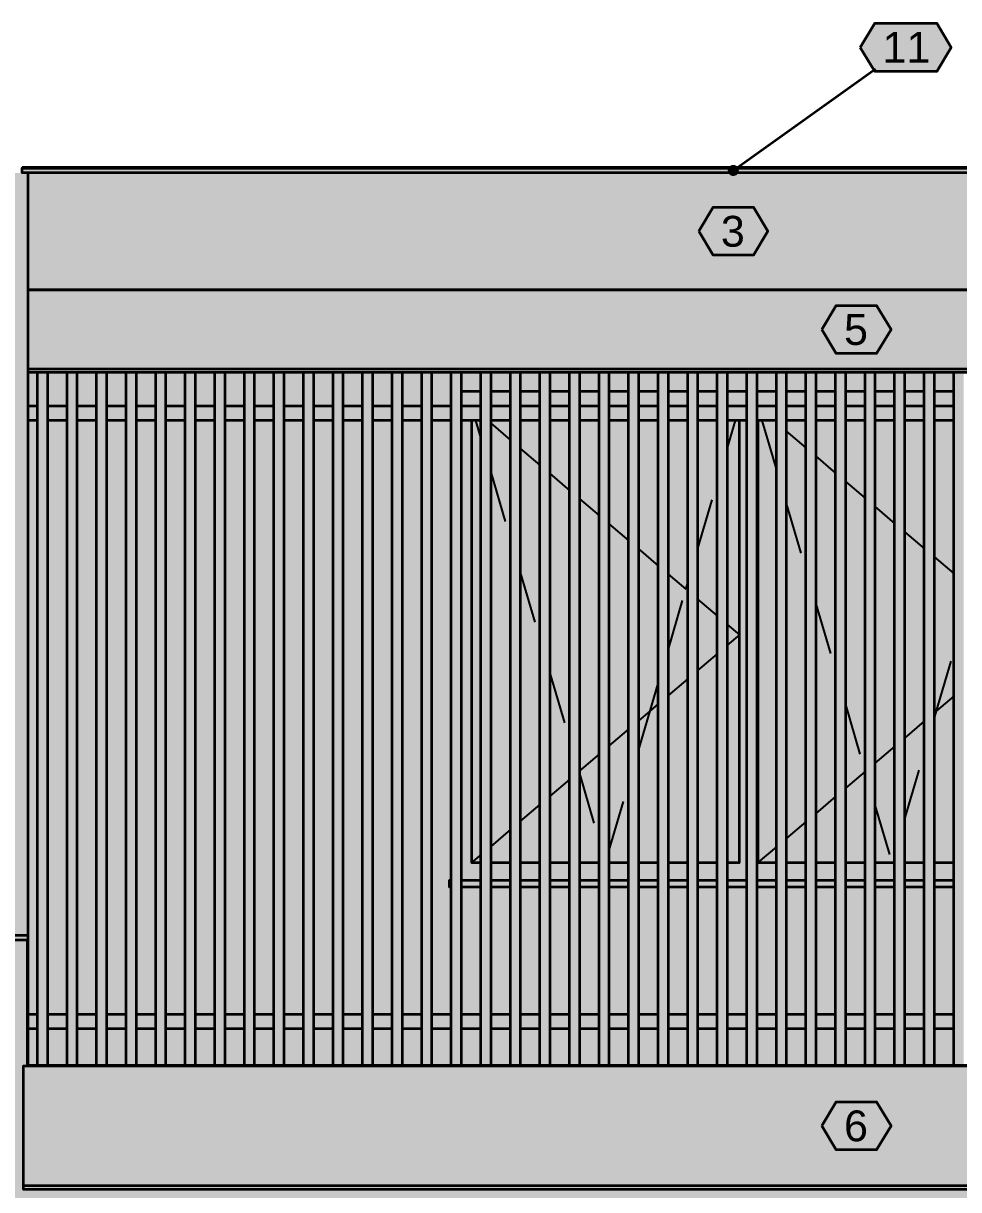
# Model space of a CAD drawing. Header units: metres. Extents: x -7.4 to 10.4, y -1.5 to 10.4.
# Drawn here: x -0.93 to 2.868, y 5.647 to 10.384 of the extents above; entities that cross this region are included whole.
import ezdxf

# ---------------------------------------------------------------- set-up
doc = ezdxf.new("R2010")
doc.units = ezdxf.units.M
doc.linetypes.add('KRESKOWA', pattern=[5.25, 4.2, -1.05])
doc.layers.add('A-ELEWACJE', color=7, linetype='Continuous', lineweight=35)
doc.layers.add('A-OPISY', color=2, linetype='Continuous', lineweight=25)
doc.styles.add('PL_ARIAL', font='arial.ttf')

msp = doc.modelspace()

# ---------------------------------------------------------------- hatches: boundary and pattern name
at = {"layer": 'A-ELEWACJE', "true_color": 0xf5f4f1}
for points in [[(-4.535, 9.776), (-0.935, 9.776), (-0.91, 9.776), (-0.91, 9.302), (-0.91, 9.3), (-0.91, 8.98), (-0.91, 8.965), (-0.91, 8.83), (-0.91, 8.77), (-0.91, 6.68), (-3.88, 6.68), (-4.005, 6.68), (-4.015, 6.68), (-4.535, 6.68)], [(5.815, 8.98), (5.815, 8.965), (-0.91, 8.965), (-0.91, 8.98)], [(-0.93, 5.647), (-0.93, 5.662), (5.835, 5.662), (5.835, 5.647)]]:
    msp.add_hatch(color=7, dxfattribs=at).paths.add_polyline_path(points)
at = {"layer": 'A-ELEWACJE', "true_color": 0x75787b}
for points in [[(4.84, 9.776), (-0.935, 9.776), (-0.935, 9.796), (4.84, 9.796)], [(0.8, 6.875), (0.8, 6.904), (0.8075, 6.904), (0.8075, 6.875)], [(0.8475, 6.875), (0.8475, 6.904), (0.9275, 6.904), (0.9275, 6.875)], [(0.9675, 6.875), (0.9675, 6.904), (1.0475, 6.904), (1.0475, 6.875)], [(1.0875, 6.875), (1.0875, 6.904), (1.1675, 6.904), (1.1675, 6.875)], [(1.2075, 6.875), (1.2075, 6.904), (1.2875, 6.904), (1.2875, 6.875)], [(1.3275, 6.875), (1.3275, 6.904), (1.4075, 6.904), (1.4075, 6.875)], [(1.4475, 6.875), (1.4475, 6.904), (1.5275, 6.904), (1.5275, 6.875)], [(1.5675, 6.875), (1.5675, 6.904), (1.6475, 6.904), (1.6475, 6.875)], [(1.6875, 6.875), (1.6875, 6.904), (1.7675, 6.904), (1.7675, 6.875)], [(1.8075, 6.875), (1.8075, 6.904), (1.8875, 6.904), (1.8875, 6.875)], [(1.9275, 6.875), (1.9275, 6.904), (2.0075, 6.904), (2.0075, 6.875)], [(2.0475, 6.875), (2.0475, 6.904), (2.1275, 6.904), (2.1275, 6.875)], [(2.1675, 6.875), (2.1675, 6.904), (2.2475, 6.904), (2.2475, 6.875)], [(2.2875, 6.875), (2.2875, 6.904), (2.3675, 6.904), (2.3675, 6.875)], [(2.4075, 6.875), (2.4075, 6.904), (2.4875, 6.904), (2.4875, 6.875)], [(2.5275, 6.875), (2.5275, 6.904), (2.6075, 6.904), (2.6075, 6.875)], [(2.6475, 6.875), (2.6475, 6.904), (2.7275, 6.904), (2.7275, 6.875)], [(2.7675, 6.875), (2.7675, 6.904), (2.8475, 6.904), (2.8475, 6.875)], [(-4.56, 6.66), (-4.56, 6.68), (-0.91, 6.68), (-0.91, 6.66)]]:
    msp.add_hatch(color=7, dxfattribs=at).paths.add_polyline_path(points)
at = {"layer": 'A-ELEWACJE', "true_color": 0x606060}
for points in [[(-0.91, 9.776), (0.815, 9.776), (3.215, 9.776), (4.815, 9.776), (4.815, 9.302), (-0.91, 9.302)], [(-0.91, 8.965), (-0.8725, 8.965), (-0.8725, 8.83), (-0.91, 8.83)], [(-0.8325, 8.965), (-0.7525, 8.965), (-0.7525, 8.83), (-0.8325, 8.83)], [(-0.7125, 8.965), (-0.6325, 8.965), (-0.6325, 8.83), (-0.7125, 8.83)], [(-0.5925, 8.965), (-0.5125, 8.965), (-0.5125, 8.83), (-0.5925, 8.83)], [(-0.4725, 8.965), (-0.3925, 8.965), (-0.3925, 8.83), (-0.4725, 8.83)], [(-0.3525, 8.965), (-0.2725, 8.965), (-0.2725, 8.83), (-0.3525, 8.83)], [(-0.2325, 8.965), (-0.1525, 8.965), (-0.1525, 8.83), (-0.2325, 8.83)], [(-0.1125, 8.965), (-0.0325, 8.965), (-0.0325, 8.83), (-0.1125, 8.83)], [(0.0075, 8.965), (0.0875, 8.965), (0.0875, 8.83), (0.0075, 8.83)], [(0.1275, 8.965), (0.2075, 8.965), (0.2075, 8.83), (0.1275, 8.83)], [(0.2475, 8.965), (0.3275, 8.965), (0.3275, 8.83), (0.2475, 8.83)], [(0.3675, 8.965), (0.4475, 8.965), (0.4475, 8.83), (0.3675, 8.83)], [(0.4875, 8.965), (0.5675, 8.965), (0.5675, 8.83), (0.4875, 8.83)], [(0.6075, 8.965), (0.6875, 8.965), (0.6875, 8.83), (0.6075, 8.83)], [(0.7275, 8.965), (0.8075, 8.965), (0.8075, 8.83), (0.7275, 8.83)], [(0.8475, 8.888), (0.8475, 8.965), (0.9275, 8.965), (0.9275, 8.888)], [(0.9675, 8.888), (0.9675, 8.965), (1.0475, 8.965), (1.0475, 8.888)], [(1.0875, 8.888), (1.0875, 8.965), (1.1675, 8.965), (1.1675, 8.888)], [(1.2075, 8.888), (1.2075, 8.965), (1.2875, 8.965), (1.2875, 8.888)], [(1.3275, 8.888), (1.3275, 8.965), (1.4075, 8.965), (1.4075, 8.888)], [(1.4475, 8.888), (1.4475, 8.965), (1.5275, 8.965), (1.5275, 8.888)], [(1.5675, 8.888), (1.5675, 8.965), (1.6475, 8.965), (1.6475, 8.888)], [(1.6875, 8.888), (1.6875, 8.965), (1.7675, 8.965), (1.7675, 8.888)], [(1.8075, 8.888), (1.8075, 8.965), (1.8875, 8.965), (1.8875, 8.888)], [(1.9275, 8.888), (1.9275, 8.965), (2.0075, 8.965), (2.0075, 8.888)], [(2.0475, 8.888), (2.0475, 8.965), (2.1275, 8.965), (2.1275, 8.888)], [(2.1675, 8.888), (2.1675, 8.965), (2.2475, 8.965), (2.2475, 8.888)], [(2.2875, 8.888), (2.2875, 8.965), (2.3675, 8.965), (2.3675, 8.888)], [(2.4075, 8.888), (2.4075, 8.965), (2.4875, 8.965), (2.4875, 8.888)], [(2.5275, 8.888), (2.5275, 8.965), (2.6075, 8.965), (2.6075, 8.888)], [(2.6475, 8.888), (2.6475, 8.965), (2.7275, 8.965), (2.7275, 8.888)], [(2.7675, 8.888), (2.7675, 8.965), (2.8475, 8.965), (2.8475, 8.888)], [(-0.91, 8.77), (-0.8725, 8.77), (-0.8725, 6.36), (-0.91, 6.36)], [(-0.8325, 8.77), (-0.7525, 8.77), (-0.7525, 6.36), (-0.8325, 6.36)], [(-0.7125, 8.77), (-0.6325, 8.77), (-0.6325, 6.36), (-0.7125, 6.36)], [(-0.5925, 8.77), (-0.5125, 8.77), (-0.5125, 6.36), (-0.5925, 6.36)], [(-0.4725, 8.77), (-0.3925, 8.77), (-0.3925, 6.36), (-0.4725, 6.36)], [(-0.3525, 8.77), (-0.2725, 8.77), (-0.2725, 6.36), (-0.3525, 6.36)], [(-0.2325, 8.77), (-0.1525, 8.77), (-0.1525, 6.36), (-0.2325, 6.36)], [(-0.1125, 8.77), (-0.0325, 8.77), (-0.0325, 6.36), (-0.1125, 6.36)], [(0.0075, 8.77), (0.0875, 8.77), (0.0875, 6.36), (0.0075, 6.36)], [(0.1275, 8.77), (0.2075, 8.77), (0.2075, 6.36), (0.1275, 6.36)], [(0.2475, 8.77), (0.3275, 8.77), (0.3275, 6.36), (0.2475, 6.36)], [(0.3675, 8.77), (0.4475, 8.77), (0.4475, 6.36), (0.3675, 6.36)], [(0.4875, 8.77), (0.5675, 8.77), (0.5675, 6.36), (0.4875, 6.36)], [(0.6075, 8.77), (0.6875, 8.77), (0.6875, 6.36), (0.6075, 6.36)], [(0.7275, 8.77), (0.8075, 8.77), (0.8075, 6.904), (0.8, 6.904), (0.8, 6.875), (0.8075, 6.875), (0.8075, 6.36), (0.7275, 6.36)], [(0.9275, 6.875), (0.9275, 6.36), (0.8475, 6.36), (0.8475, 6.875)], [(1.0475, 6.875), (1.0475, 6.36), (0.9675, 6.36), (0.9675, 6.875)], [(1.1675, 6.875), (1.1675, 6.36), (1.0875, 6.36), (1.0875, 6.875)], [(1.2875, 6.875), (1.2875, 6.36), (1.2075, 6.36), (1.2075, 6.875)], [(1.4075, 6.875), (1.4075, 6.36), (1.3275, 6.36), (1.3275, 6.875)], [(1.4475, 6.36), (1.4475, 6.875), (1.5275, 6.875), (1.5275, 6.36)], [(1.5675, 6.36), (1.5675, 6.875), (1.6475, 6.875), (1.6475, 6.36)], [(1.6875, 6.36), (1.6875, 6.875), (1.7675, 6.875), (1.7675, 6.36)], [(1.8075, 6.36), (1.8075, 6.875), (1.8875, 6.875), (1.8875, 6.36)], [(1.9275, 6.36), (1.9275, 6.875), (2.0075, 6.875), (2.0075, 6.36)], [(2.0475, 6.36), (2.0475, 6.875), (2.1275, 6.875), (2.1275, 6.36)], [(2.1675, 6.36), (2.1675, 6.875), (2.2475, 6.875), (2.2475, 6.36)], [(2.2875, 6.875), (2.3675, 6.875), (2.3675, 6.36), (2.2875, 6.36)], [(2.4075, 6.875), (2.4875, 6.875), (2.4875, 6.36), (2.4075, 6.36)], [(2.5275, 6.875), (2.6075, 6.875), (2.6075, 6.36), (2.5275, 6.36)], [(2.7275, 6.875), (2.7275, 6.36), (2.6475, 6.36), (2.6475, 6.875)], [(2.8475, 6.875), (2.8475, 6.36), (2.7675, 6.36), (2.7675, 6.875)], [(-0.91, 6.3), (-0.8725, 6.3), (-0.8725, 6.152), (-0.91, 6.152)], [(-0.8325, 6.152), (-0.8325, 6.3), (-0.7525, 6.3), (-0.7525, 6.152)], [(-0.6325, 6.152), (-0.7125, 6.152), (-0.7125, 6.3), (-0.6325, 6.3)], [(-0.5125, 6.152), (-0.5925, 6.152), (-0.5925, 6.3), (-0.5125, 6.3)], [(-0.3925, 6.152), (-0.4725, 6.152), (-0.4725, 6.3), (-0.3925, 6.3)], [(-0.2725, 6.152), (-0.3525, 6.152), (-0.3525, 6.3), (-0.2725, 6.3)], [(-0.1525, 6.152), (-0.2325, 6.152), (-0.2325, 6.3), (-0.1525, 6.3)], [(-0.0325, 6.3), (-0.0325, 6.152), (-0.1125, 6.152), (-0.1125, 6.3)], [(0.0875, 6.3), (0.0875, 6.152), (0.0075, 6.152), (0.0075, 6.3)], [(0.2075, 6.3), (0.2075, 6.152), (0.1275, 6.152), (0.1275, 6.3)], [(0.3275, 6.3), (0.3275, 6.152), (0.2475, 6.152), (0.2475, 6.3)], [(0.3675, 6.152), (0.3675, 6.3), (0.4475, 6.3), (0.4475, 6.152)], [(0.5675, 6.3), (0.5675, 6.152), (0.4875, 6.152), (0.4875, 6.3)], [(0.6875, 6.3), (0.6875, 6.152), (0.6075, 6.152), (0.6075, 6.3)], [(0.8075, 6.3), (0.8075, 6.152), (0.7275, 6.152), (0.7275, 6.3)], [(0.9275, 6.3), (0.9275, 6.152), (0.8475, 6.152), (0.8475, 6.3)], [(1.0475, 6.3), (1.0475, 6.152), (0.9675, 6.152), (0.9675, 6.3)], [(1.1675, 6.3), (1.1675, 6.152), (1.0875, 6.152), (1.0875, 6.3)], [(1.2875, 6.3), (1.2875, 6.152), (1.2075, 6.152), (1.2075, 6.3)], [(1.4075, 6.3), (1.4075, 6.152), (1.3275, 6.152), (1.3275, 6.3)], [(1.4475, 6.152), (1.4475, 6.3), (1.5275, 6.3), (1.5275, 6.152)], [(1.5675, 6.152), (1.5675, 6.3), (1.6475, 6.3), (1.6475, 6.152)], [(1.6875, 6.152), (1.6875, 6.3), (1.7675, 6.3), (1.7675, 6.152)], [(1.8075, 6.152), (1.8075, 6.3), (1.8875, 6.3), (1.8875, 6.152)], [(1.9275, 6.152), (1.9275, 6.3), (2.0075, 6.3), (2.0075, 6.152)], [(2.0475, 6.152), (2.0475, 6.3), (2.1275, 6.3), (2.1275, 6.152)], [(2.1675, 6.152), (2.1675, 6.3), (2.2475, 6.3), (2.2475, 6.152)], [(2.2875, 6.3), (2.3675, 6.3), (2.3675, 6.152), (2.2875, 6.152)], [(2.4075, 6.3), (2.4875, 6.3), (2.4875, 6.152), (2.4075, 6.152)], [(2.5275, 6.3), (2.6075, 6.3), (2.6075, 6.152), (2.5275, 6.152)], [(2.7275, 6.3), (2.7275, 6.152), (2.6475, 6.152), (2.6475, 6.3)], [(2.8475, 6.3), (2.8475, 6.152), (2.7675, 6.152), (2.7675, 6.3)]]:
    msp.add_hatch(color=7, dxfattribs=at).paths.add_polyline_path(points)
at = {"layer": 'A-ELEWACJE', "true_color": 0x797d80}
for points in [[(-0.91, 9.302), (5.815, 9.302), (5.815, 9.3), (-0.91, 9.3)], [(-0.91, 6.152), (5.815, 6.152), (5.815, 6.15), (-0.91, 6.15)]]:
    msp.add_hatch(color=7, dxfattribs=at).paths.add_polyline_path(points)
at = {"layer": 'A-ELEWACJE', "true_color": 0xbab7af}
msp.add_hatch(color=7, dxfattribs=at).paths.add_polyline_path([(-0.91, 9.3), (5.815, 9.3), (5.815, 8.98), (-0.91, 8.98)])
at = {"layer": 'A-ELEWACJE', "true_color": 0xa37650}
for points in [[(-0.8725, 8.965), (-0.8325, 8.965), (-0.8325, 6.152), (-0.8725, 6.152)], [(-0.7125, 6.152), (-0.7525, 6.152), (-0.7525, 8.965), (-0.7125, 8.965)], [(-0.6325, 8.965), (-0.5925, 8.965), (-0.5925, 6.152), (-0.6325, 6.152)], [(-0.4725, 6.152), (-0.5125, 6.152), (-0.5125, 8.965), (-0.4725, 8.965)], [(-0.3525, 6.152), (-0.3925, 6.152), (-0.3925, 8.965), (-0.3525, 8.965)], [(-0.2725, 8.965), (-0.2325, 8.965), (-0.2325, 6.152), (-0.2725, 6.152)], [(-0.1125, 6.152), (-0.1525, 6.152), (-0.1525, 8.965), (-0.1125, 8.965)], [(0.0075, 6.152), (-0.0325, 6.152), (-0.0325, 8.965), (0.0075, 8.965)], [(0.0875, 8.965), (0.1275, 8.965), (0.1275, 6.152), (0.0875, 6.152)], [(0.2475, 6.152), (0.2075, 6.152), (0.2075, 8.965), (0.2475, 8.965)], [(0.3675, 6.152), (0.3275, 6.152), (0.3275, 8.965), (0.3675, 8.965)], [(0.4475, 8.965), (0.4875, 8.965), (0.4875, 6.152), (0.4475, 6.152)], [(0.6075, 6.152), (0.5675, 6.152), (0.5675, 8.965), (0.6075, 8.965)], [(0.7275, 6.152), (0.6875, 6.152), (0.6875, 8.965), (0.7275, 8.965)], [(0.8075, 8.965), (0.8475, 8.965), (0.8475, 6.152), (0.8075, 6.152)], [(0.9675, 6.152), (0.9275, 6.152), (0.9275, 8.965), (0.9675, 8.965)], [(1.0875, 6.152), (1.0475, 6.152), (1.0475, 8.965), (1.0875, 8.965)], [(1.2075, 6.152), (1.1675, 6.152), (1.1675, 8.965), (1.2075, 8.965)], [(1.2875, 8.965), (1.3275, 8.965), (1.3275, 6.152), (1.2875, 6.152)], [(1.4475, 6.152), (1.4075, 6.152), (1.4075, 8.965), (1.4475, 8.965)], [(1.5675, 6.152), (1.5275, 6.152), (1.5275, 8.965), (1.5675, 8.965)], [(1.6475, 8.965), (1.6875, 8.965), (1.6875, 6.152), (1.6475, 6.152)], [(1.8075, 6.152), (1.7675, 6.152), (1.7675, 8.965), (1.8075, 8.965)], [(1.9275, 6.152), (1.8875, 6.152), (1.8875, 8.965), (1.9275, 8.965)], [(2.0075, 8.965), (2.0475, 8.965), (2.0475, 6.152), (2.0075, 6.152)], [(2.1675, 6.152), (2.1275, 6.152), (2.1275, 8.965), (2.1675, 8.965)], [(2.2875, 6.152), (2.2475, 6.152), (2.2475, 8.965), (2.2875, 8.965)], [(2.3675, 8.965), (2.4075, 8.965), (2.4075, 6.152), (2.3675, 6.152)], [(2.5275, 6.152), (2.4875, 6.152), (2.4875, 8.965), (2.5275, 8.965)], [(2.6475, 6.152), (2.6075, 6.152), (2.6075, 8.965), (2.6475, 8.965)], [(2.7275, 8.965), (2.7675, 8.965), (2.7675, 6.152), (2.7275, 6.152)], [(2.8875, 6.152), (2.8475, 6.152), (2.8475, 8.965), (2.8875, 8.965)]]:
    msp.add_hatch(color=7, dxfattribs=at).paths.add_polyline_path(points)
at = {"layer": 'A-ELEWACJE', "true_color": 0x6a6d70}
for points in [[(0.9275, 8.83), (0.8475, 8.83), (0.8475, 8.888), (0.9275, 8.888)], [(1.0475, 8.83), (0.9675, 8.83), (0.9675, 8.888), (1.0475, 8.888)], [(1.1675, 8.83), (1.0875, 8.83), (1.0875, 8.888), (1.1675, 8.888)], [(1.2875, 8.83), (1.2075, 8.83), (1.2075, 8.888), (1.2875, 8.888)], [(1.4075, 8.83), (1.3275, 8.83), (1.3275, 8.888), (1.4075, 8.888)], [(1.5275, 8.83), (1.4475, 8.83), (1.4475, 8.888), (1.5275, 8.888)], [(1.6475, 8.83), (1.5675, 8.83), (1.5675, 8.888), (1.6475, 8.888)], [(1.7675, 8.83), (1.6875, 8.83), (1.6875, 8.888), (1.7675, 8.888)], [(1.8875, 8.83), (1.8075, 8.83), (1.8075, 8.888), (1.8875, 8.888)], [(2.0075, 8.888), (2.0075, 8.83), (1.9275, 8.83), (1.9275, 8.888)], [(2.1275, 8.888), (2.1275, 8.83), (2.0475, 8.83), (2.0475, 8.888)], [(2.2475, 8.888), (2.2475, 8.83), (2.1675, 8.83), (2.1675, 8.888)], [(2.3675, 8.888), (2.3675, 8.83), (2.2875, 8.83), (2.2875, 8.888)], [(2.4875, 8.888), (2.4875, 8.83), (2.4075, 8.83), (2.4075, 8.888)], [(2.6075, 8.888), (2.6075, 8.83), (2.5275, 8.83), (2.5275, 8.888)], [(2.7275, 8.888), (2.7275, 8.83), (2.6475, 8.83), (2.6475, 8.888)], [(2.8475, 8.888), (2.8475, 8.83), (2.7675, 8.83), (2.7675, 8.888)], [(0.9275, 6.975), (0.9275, 6.904), (0.8475, 6.904), (0.8475, 8.77), (0.89, 8.77), (0.89, 6.975)], [(1.9775, 6.975), (1.9775, 8.77), (2.0075, 8.77), (2.0075, 6.904), (1.9275, 6.904), (1.9275, 6.975)], [(2.0525, 6.975), (2.1275, 6.975), (2.1275, 6.904), (2.0475, 6.904), (2.0475, 8.77), (2.0525, 8.77)], [(1.0475, 6.975), (1.0475, 6.904), (0.9675, 6.904), (0.9675, 6.975)], [(1.1675, 6.975), (1.1675, 6.904), (1.0875, 6.904), (1.0875, 6.975)], [(1.2875, 6.975), (1.2875, 6.904), (1.2075, 6.904), (1.2075, 6.975)], [(1.4075, 6.975), (1.4075, 6.904), (1.3275, 6.904), (1.3275, 6.975)], [(1.5275, 6.975), (1.5275, 6.904), (1.4475, 6.904), (1.4475, 6.975)], [(1.6475, 6.975), (1.6475, 6.904), (1.5675, 6.904), (1.5675, 6.975)], [(1.7675, 6.975), (1.7675, 6.904), (1.6875, 6.904), (1.6875, 6.975)], [(1.8875, 6.975), (1.8875, 6.904), (1.8075, 6.904), (1.8075, 6.975)], [(2.2475, 6.975), (2.2475, 6.904), (2.1675, 6.904), (2.1675, 6.975)], [(2.3675, 6.975), (2.3675, 6.904), (2.2875, 6.904), (2.2875, 6.975)], [(2.4875, 6.975), (2.4875, 6.904), (2.4075, 6.904), (2.4075, 6.975)], [(2.6075, 6.975), (2.6075, 6.904), (2.5275, 6.904), (2.5275, 6.975)], [(2.7275, 6.975), (2.7275, 6.904), (2.6475, 6.904), (2.6475, 6.975)], [(2.8475, 6.975), (2.8475, 6.904), (2.7675, 6.904), (2.7675, 6.975)]]:
    msp.add_hatch(color=7, dxfattribs=at).paths.add_polyline_path(points)
at = {"layer": 'A-ELEWACJE', "true_color": 0x6b6e70}
for points in [[(-0.91, 8.83), (-0.8725, 8.83), (-0.8725, 8.77), (-0.91, 8.77)], [(-0.7525, 8.83), (-0.7525, 8.77), (-0.8325, 8.77), (-0.8325, 8.83)], [(-0.6325, 8.83), (-0.6325, 8.77), (-0.7125, 8.77), (-0.7125, 8.83)], [(-0.5125, 8.83), (-0.5125, 8.77), (-0.5925, 8.77), (-0.5925, 8.83)], [(-0.3925, 8.83), (-0.3925, 8.77), (-0.4725, 8.77), (-0.4725, 8.83)], [(-0.2725, 8.83), (-0.2725, 8.77), (-0.3525, 8.77), (-0.3525, 8.83)], [(-0.1525, 8.83), (-0.1525, 8.77), (-0.2325, 8.77), (-0.2325, 8.83)], [(-0.0325, 8.83), (-0.0325, 8.77), (-0.1125, 8.77), (-0.1125, 8.83)], [(0.0875, 8.83), (0.0875, 8.77), (0.0075, 8.77), (0.0075, 8.83)], [(0.2075, 8.83), (0.2075, 8.77), (0.1275, 8.77), (0.1275, 8.83)], [(0.3275, 8.83), (0.3275, 8.77), (0.2475, 8.77), (0.2475, 8.83)], [(0.4475, 8.83), (0.4475, 8.77), (0.3675, 8.77), (0.3675, 8.83)], [(0.5675, 8.83), (0.5675, 8.77), (0.4875, 8.77), (0.4875, 8.83)], [(0.6875, 8.83), (0.6875, 8.77), (0.6075, 8.77), (0.6075, 8.83)], [(0.8075, 8.83), (0.8075, 8.77), (0.7275, 8.77), (0.7275, 8.83)], [(0.9275, 8.83), (0.9275, 8.77), (0.8475, 8.77), (0.8475, 8.83)], [(1.0475, 8.83), (1.0475, 8.77), (0.9675, 8.77), (0.9675, 8.83)], [(1.1675, 8.83), (1.1675, 8.77), (1.0875, 8.77), (1.0875, 8.83)], [(1.2875, 8.83), (1.2875, 8.77), (1.2075, 8.77), (1.2075, 8.83)], [(1.4075, 8.83), (1.4075, 8.77), (1.3275, 8.77), (1.3275, 8.83)], [(1.5275, 8.83), (1.5275, 8.77), (1.4475, 8.77), (1.4475, 8.83)], [(1.6475, 8.83), (1.6475, 8.77), (1.5675, 8.77), (1.5675, 8.83)], [(1.7675, 8.83), (1.7675, 8.77), (1.6875, 8.77), (1.6875, 8.83)], [(1.8875, 8.83), (1.8875, 8.77), (1.8075, 8.77), (1.8075, 8.83)], [(2.0075, 8.83), (2.0075, 8.77), (1.9275, 8.77), (1.9275, 8.83)], [(2.1275, 8.83), (2.1275, 8.77), (2.0475, 8.77), (2.0475, 8.83)], [(2.2475, 8.83), (2.2475, 8.77), (2.1675, 8.77), (2.1675, 8.83)], [(2.3675, 8.83), (2.3675, 8.77), (2.2875, 8.77), (2.2875, 8.83)], [(2.4875, 8.83), (2.4875, 8.77), (2.4075, 8.77), (2.4075, 8.83)], [(2.6075, 8.83), (2.6075, 8.77), (2.5275, 8.77), (2.5275, 8.83)], [(2.7275, 8.83), (2.7275, 8.77), (2.6475, 8.77), (2.6475, 8.83)], [(2.8475, 8.83), (2.8475, 8.77), (2.7675, 8.77), (2.7675, 8.83)], [(-0.91, 6.36), (-0.8725, 6.36), (-0.8725, 6.3), (-0.91, 6.3)], [(-0.7525, 6.36), (-0.7525, 6.3), (-0.8325, 6.3), (-0.8325, 6.36)], [(-0.6325, 6.36), (-0.6325, 6.3), (-0.7125, 6.3), (-0.7125, 6.36)], [(-0.5125, 6.36), (-0.5125, 6.3), (-0.5925, 6.3), (-0.5925, 6.36)], [(-0.3925, 6.36), (-0.3925, 6.3), (-0.4725, 6.3), (-0.4725, 6.36)], [(-0.2725, 6.36), (-0.2725, 6.3), (-0.3525, 6.3), (-0.3525, 6.36)], [(-0.1525, 6.36), (-0.1525, 6.3), (-0.2325, 6.3), (-0.2325, 6.36)], [(-0.0325, 6.36), (-0.0325, 6.3), (-0.1125, 6.3), (-0.1125, 6.36)], [(0.0875, 6.36), (0.0875, 6.3), (0.0075, 6.3), (0.0075, 6.36)], [(0.2075, 6.36), (0.2075, 6.3), (0.1275, 6.3), (0.1275, 6.36)], [(0.3275, 6.36), (0.3275, 6.3), (0.2475, 6.3), (0.2475, 6.36)], [(0.4475, 6.36), (0.4475, 6.3), (0.3675, 6.3), (0.3675, 6.36)], [(0.5675, 6.36), (0.5675, 6.3), (0.4875, 6.3), (0.4875, 6.36)], [(0.6875, 6.36), (0.6875, 6.3), (0.6075, 6.3), (0.6075, 6.36)], [(0.8075, 6.36), (0.8075, 6.3), (0.7275, 6.3), (0.7275, 6.36)], [(0.9275, 6.36), (0.9275, 6.3), (0.8475, 6.3), (0.8475, 6.36)], [(1.0475, 6.36), (1.0475, 6.3), (0.9675, 6.3), (0.9675, 6.36)], [(1.1675, 6.36), (1.1675, 6.3), (1.0875, 6.3), (1.0875, 6.36)], [(1.2875, 6.36), (1.2875, 6.3), (1.2075, 6.3), (1.2075, 6.36)], [(1.4075, 6.36), (1.4075, 6.3), (1.3275, 6.3), (1.3275, 6.36)], [(1.5275, 6.36), (1.5275, 6.3), (1.4475, 6.3), (1.4475, 6.36)], [(1.6475, 6.36), (1.6475, 6.3), (1.5675, 6.3), (1.5675, 6.36)], [(1.7675, 6.36), (1.7675, 6.3), (1.6875, 6.3), (1.6875, 6.36)], [(1.8875, 6.36), (1.8875, 6.3), (1.8075, 6.3), (1.8075, 6.36)], [(2.0075, 6.36), (2.0075, 6.3), (1.9275, 6.3), (1.9275, 6.36)], [(2.1275, 6.36), (2.1275, 6.3), (2.0475, 6.3), (2.0475, 6.36)], [(2.2475, 6.36), (2.2475, 6.3), (2.1675, 6.3), (2.1675, 6.36)], [(2.3675, 6.36), (2.3675, 6.3), (2.2875, 6.3), (2.2875, 6.36)], [(2.4875, 6.36), (2.4875, 6.3), (2.4075, 6.3), (2.4075, 6.36)], [(2.6075, 6.36), (2.6075, 6.3), (2.5275, 6.3), (2.5275, 6.36)], [(2.7275, 6.36), (2.7275, 6.3), (2.6475, 6.3), (2.6475, 6.36)], [(2.8475, 6.36), (2.8475, 6.3), (2.7675, 6.3), (2.7675, 6.36)]]:
    msp.add_hatch(color=7, dxfattribs=at).paths.add_polyline_path(points)
at = {"layer": 'A-ELEWACJE', "true_color": 0xa9c3cd}
for points in [[(0.89, 8.77), (0.9275, 8.77), (0.9275, 6.975), (0.89, 6.975)], [(0.9675, 6.975), (0.9675, 8.77), (1.0475, 8.77), (1.0475, 6.975)], [(1.0875, 6.975), (1.0875, 8.77), (1.1675, 8.77), (1.1675, 6.975)], [(1.2075, 6.975), (1.2075, 8.77), (1.2875, 8.77), (1.2875, 6.975)], [(1.3275, 6.975), (1.3275, 8.77), (1.4075, 8.77), (1.4075, 6.975)], [(1.4475, 6.975), (1.4475, 8.77), (1.5275, 8.77), (1.5275, 6.975)], [(1.5675, 6.975), (1.5675, 8.77), (1.6475, 8.77), (1.6475, 6.975)], [(1.6875, 6.975), (1.6875, 8.77), (1.7675, 8.77), (1.7675, 6.975)], [(1.8075, 6.975), (1.8075, 8.77), (1.8875, 8.77), (1.8875, 6.975)], [(1.9775, 6.975), (1.9275, 6.975), (1.9275, 8.77), (1.9775, 8.77)], [(2.0525, 8.77), (2.1275, 8.77), (2.1275, 6.975), (2.0525, 6.975)], [(2.1675, 6.975), (2.1675, 8.77), (2.2475, 8.77), (2.2475, 6.975)], [(2.2875, 6.975), (2.2875, 8.77), (2.3675, 8.77), (2.3675, 6.975)], [(2.4075, 6.975), (2.4075, 8.77), (2.4875, 8.77), (2.4875, 6.975)], [(2.5275, 6.975), (2.5275, 8.77), (2.6075, 8.77), (2.6075, 6.975)], [(2.6475, 6.975), (2.6475, 8.77), (2.7275, 8.77), (2.7275, 6.975)], [(2.7675, 6.975), (2.7675, 8.77), (2.8475, 8.77), (2.8475, 6.975)]]:
    msp.add_hatch(color=7, dxfattribs=at).paths.add_polyline_path(points)
at = {"layer": 'A-ELEWACJE', "true_color": 0x979a9e}
msp.add_hatch(color=7, dxfattribs=at).paths.add_polyline_path([(-4.53, 6.66), (-4.5229, 6.66), (-0.915, 6.66), (-0.915, 6.15), (-0.93, 6.15), (-0.93, 5.93), (-1.485, 5.93), (-3.285, 5.93), (-4.525, 5.93), (-4.525, 6.15), (-4.53, 6.15)])
at = {"layer": 'A-ELEWACJE', "true_color": 0xbebbb4}
msp.add_hatch(color=7, dxfattribs=at).paths.add_polyline_path([(-0.91, 6.66), (-0.91, 6.36), (-0.91, 6.3), (-0.91, 6.152), (-0.91, 6.15), (-0.915, 6.15), (-0.915, 6.66)])
at = {"layer": 'A-ELEWACJE', "true_color": 0x7e8183}
msp.add_hatch(color=7, dxfattribs=at).paths.add_polyline_path([(5.835, 5.662), (-0.93, 5.662), (-0.93, 6.15), (5.835, 6.15)])
at = {"layer": 'A-ELEWACJE', "true_color": 0xf5f4f1}
h = msp.add_hatch(color=7, dxfattribs=at)
h.paths.add_polyline_path([(-3.285, 5.93), (-1.485, 5.93), (-0.93, 5.93), (-0.93, 5.662), (-0.93, 5.647), (-0.91, 5.647), (4.815, 5.647), (4.815, 3.002), (-0.61, 3.002), (-0.61, 3), (-0.61, 2.7), (-0.61, 2.685), (0.927, 2.685), (0.927, 0), (3.303, 0), (3.303, 2.685), (4.815, 2.685), (4.815, -0.02), (-0.61, -0.02), (-0.61, -0.05), (-0.61, -0.291), (-0.835, -0.2897), (-1.085, -0.2882), (-1.335, -0.2867), (-1.585, -0.2852), (-1.835, -0.2837), (-2.085, -0.2822), (-2.335, -0.2807), (-2.585, -0.2792), (-2.835, -0.2777), (-3.085, -0.2762), (-3.335, -0.2747), (-3.585, -0.2732), (-3.835, -0.2717), (-4.085, -0.2702), (-4.335, -0.2687), (-4.535, -0.2675), (-4.535, 3), (-4.535, 5.93)])
h.paths.add_polyline_path([(-3.073, 0.904), (-3.1, 0.904), (-3.1, 0.875), (-1.27, 0.875), (-1.27, 0.904), (-1.297, 0.904), (-1.297, 2.388), (-3.073, 2.388)], flags=0)
h.paths.add_polyline_path([(-3.273, 4.054), (-3.3, 4.054), (-3.3, 4.025), (-1.47, 4.025), (-1.47, 4.054), (-1.497, 4.054), (-1.497, 5.538), (-3.273, 5.538)], flags=0)
h.paths.add_polyline_path([(1.727, 4.054), (1.7, 4.054), (1.7, 4.025), (3.53, 4.025), (3.53, 4.054), (3.503, 4.054), (3.503, 5.538), (1.727, 5.538)], flags=0)
at = {"layer": 'A-OPISY', "true_color": 0xffffff}
for points in [[(2.4682, 10.286), (2.5267, 10.3835), (2.7783, 10.3835), (2.8368, 10.286), (2.7783, 10.1885), (2.5267, 10.1885)], [(1.812, 9.539), (1.8705, 9.6365), (2.0345, 9.6365), (2.093, 9.539), (2.0345, 9.4415), (1.8705, 9.4415)], [(2.312, 9.14), (2.3705, 9.2375), (2.5345, 9.2375), (2.593, 9.14), (2.5345, 9.0425), (2.3705, 9.0425)], [(2.312, 5.906), (2.3705, 6.0035), (2.5345, 6.0035), (2.593, 5.906), (2.5345, 5.8085), (2.3705, 5.8085)]]:
    msp.add_hatch(color=7, dxfattribs=at).paths.add_polyline_path(points)
at = {"layer": 'A-OPISY', "true_color": 0x000000}
msp.add_hatch(color=7, dxfattribs=at).paths.add_polyline_path([(1.975, 9.786), (1.9742, 9.7918), (1.972, 9.7973), (1.9684, 9.8019), (1.9638, 9.8055), (1.9583, 9.8077), (1.9525, 9.8085), (1.9467, 9.8077), (1.9413, 9.8055), (1.9366, 9.8019), (1.933, 9.7973), (1.9308, 9.7918), (1.93, 9.786), (1.9308, 9.7802), (1.933, 9.7748), (1.9366, 9.7701), (1.9413, 9.7665), (1.9467, 9.7643), (1.9525, 9.7635), (1.9583, 9.7643), (1.9638, 9.7665), (1.9684, 9.7701), (1.972, 9.7748), (1.9742, 9.7802)])

# ---------------------------------------------------------------- linework, layer by layer
at = {"layer": 'A-ELEWACJE', "lineweight": 35, "ltscale": 0.05}
for points in [[(4.84, 9.776), (-0.935, 9.776), (-0.935, 9.796), (4.84, 9.796), (4.84, 9.776)], [(-0.91, 9.3024), (-0.91, 9.7756)], [(-0.91, 9.3), (-0.91, 9.302), (5.815, 9.302), (5.815, 9.3), (-0.91, 9.3)], [(-0.91, 8.9804), (-0.91, 9.2996)], [(-0.91, 8.98), (5.815, 8.98), (5.815, 8.965), (-0.91, 8.965), (-0.91, 8.98)], [(-0.91, 8.8304), (-0.91, 8.9646)], [(-0.8725, 6.1524), (-0.8725, 8.9646)], [(-0.8325, 8.9646), (-0.8325, 6.1524)], [(-0.7525, 6.1524), (-0.7525, 8.9646)], [(-0.7125, 8.9646), (-0.7125, 6.1524)], [(-0.6325, 6.1524), (-0.6325, 8.9646)], [(-0.5925, 8.9646), (-0.5925, 6.1524)], [(-0.5125, 6.1524), (-0.5125, 8.9646)], [(-0.4725, 8.9646), (-0.4725, 6.1524)], [(-0.3925, 6.1524), (-0.3925, 8.9646)], [(-0.3525, 8.9646), (-0.3525, 6.1524)], [(-0.2725, 6.1524), (-0.2725, 8.9646)], [(-0.2325, 8.9646), (-0.2325, 6.1524)], [(-0.1525, 6.1524), (-0.1525, 8.9646)], [(-0.1125, 8.9646), (-0.1125, 6.1524)], [(-0.0325, 6.1524), (-0.0325, 8.9646)], [(0.0075, 8.9646), (0.0075, 6.1524)], [(0.0875, 6.1524), (0.0875, 8.9646)], [(0.1275, 8.9646), (0.1275, 6.1524)], [(0.2075, 6.1524), (0.2075, 8.9646)], [(0.2475, 8.9646), (0.2475, 6.1524)], [(0.3275, 6.1524), (0.3275, 8.9646)], [(0.3675, 8.9646), (0.3675, 6.1524)], [(0.4475, 6.1524), (0.4475, 8.9646)], [(0.4875, 8.9646), (0.4875, 6.1524)], [(0.5675, 6.1524), (0.5675, 8.9646)], [(0.6075, 8.9646), (0.6075, 6.1524)], [(0.6875, 6.1524), (0.6875, 8.9646)], [(0.7275, 8.9646), (0.7275, 6.1524)], [(0.8075, 6.1524), (0.8075, 8.9646)], [(0.8475, 8.9646), (0.8475, 6.1524)], [(0.9275, 6.1524), (0.9275, 8.9646)], [(0.9675, 8.9646), (0.9675, 6.1524)], [(1.0475, 6.1524), (1.0475, 8.9646)], [(1.0875, 8.9646), (1.0875, 6.1524)], [(1.1675, 6.1524), (1.1675, 8.9646)], [(1.2075, 8.9646), (1.2075, 6.1524)], [(1.2875, 6.1524), (1.2875, 8.9646)], [(1.3275, 8.9646), (1.3275, 6.1524)], [(1.4075, 6.1524), (1.4075, 8.9646)], [(1.4475, 8.9646), (1.4475, 6.1524)], [(1.5275, 6.1524), (1.5275, 8.9646)], [(1.5675, 8.9646), (1.5675, 6.1524)], [(1.6475, 6.1524), (1.6475, 8.9646)], [(1.6875, 8.9646), (1.6875, 6.1524)], [(1.7675, 6.1524), (1.7675, 8.9646)], [(1.8075, 8.9646), (1.8075, 6.1524)], [(1.8875, 6.1524), (1.8875, 8.9646)], [(1.9275, 8.9646), (1.9275, 6.1524)], [(2.0075, 6.1524), (2.0075, 8.9646)], [(2.0475, 8.9646), (2.0475, 6.1524)], [(2.1275, 6.1524), (2.1275, 8.9646)], [(2.1675, 8.9646), (2.1675, 6.1524)], [(2.2475, 6.1524), (2.2475, 8.9646)], [(2.2875, 8.9646), (2.2875, 6.1524)], [(2.3675, 6.1524), (2.3675, 8.9646)], [(2.4075, 8.9646), (2.4075, 6.1524)], [(2.4875, 6.1524), (2.4875, 8.9646)], [(2.5275, 8.9646), (2.5275, 6.1524)], [(2.6075, 6.1524), (2.6075, 8.9646)], [(2.6475, 8.9646), (2.6475, 6.1524)], [(2.7275, 6.1524), (2.7275, 8.9646)], [(2.7675, 8.9646), (2.7675, 6.1524)], [(2.8475, 6.1524), (2.8475, 8.9646)], [(0.9271, 8.888), (0.8479, 8.888)], [(1.0471, 8.888), (0.9679, 8.888)], [(1.1671, 8.888), (1.0879, 8.888)], [(1.2871, 8.888), (1.2079, 8.888)], [(1.4071, 8.888), (1.3279, 8.888)], [(1.5271, 8.888), (1.4479, 8.888)], [(1.6471, 8.888), (1.5679, 8.888)], [(1.7671, 8.888), (1.6879, 8.888)], [(1.8871, 8.888), (1.8079, 8.888)], [(2.0071, 8.888), (1.9279, 8.888)], [(2.1271, 8.888), (2.0479, 8.888)], [(2.2471, 8.888), (2.1679, 8.888)], [(2.3671, 8.888), (2.2879, 8.888)], [(2.4871, 8.888), (2.4079, 8.888)], [(2.6071, 8.888), (2.5279, 8.888)], [(2.7271, 8.888), (2.6479, 8.888)], [(2.8471, 8.888), (2.7679, 8.888)], [(-0.8729, 8.77), (-0.91, 8.77), (-0.91, 8.83), (-0.8729, 8.83)], [(-0.8321, 8.83), (-0.7529, 8.83)], [(-0.7121, 8.83), (-0.6329, 8.83)], [(-0.5921, 8.83), (-0.5129, 8.83)], [(-0.4721, 8.83), (-0.3929, 8.83)], [(-0.3521, 8.83), (-0.2729, 8.83)], [(-0.2321, 8.83), (-0.1529, 8.83)], [(-0.1121, 8.83), (-0.0329, 8.83)], [(0.0079, 8.83), (0.0871, 8.83)], [(0.1279, 8.83), (0.2071, 8.83)], [(0.2479, 8.83), (0.3271, 8.83)], [(0.3679, 8.83), (0.4471, 8.83)], [(0.4879, 8.83), (0.5671, 8.83)], [(0.6079, 8.83), (0.6871, 8.83)], [(0.7279, 8.83), (0.8071, 8.83)], [(0.8479, 8.83), (0.9271, 8.83)], [(0.9679, 8.83), (1.0471, 8.83)], [(1.0879, 8.83), (1.1671, 8.83)], [(1.2079, 8.83), (1.2871, 8.83)], [(1.3279, 8.83), (1.4071, 8.83)], [(1.4479, 8.83), (1.5271, 8.83)], [(1.5679, 8.83), (1.6471, 8.83)], [(1.6879, 8.83), (1.7671, 8.83)], [(1.8079, 8.83), (1.8871, 8.83)], [(1.9279, 8.83), (2.0071, 8.83)], [(2.0479, 8.83), (2.1271, 8.83)], [(2.1679, 8.83), (2.2471, 8.83)], [(2.2879, 8.83), (2.3671, 8.83)], [(2.4079, 8.83), (2.4871, 8.83)], [(2.5279, 8.83), (2.6071, 8.83)], [(2.6479, 8.83), (2.7271, 8.83)], [(2.7679, 8.83), (2.8471, 8.83)], [(-0.91, 6.3604), (-0.91, 8.7696)], [(-0.7529, 8.77), (-0.8321, 8.77)], [(-0.6329, 8.77), (-0.7121, 8.77)], [(-0.5129, 8.77), (-0.5921, 8.77)], [(-0.3929, 8.77), (-0.4721, 8.77)], [(-0.2729, 8.77), (-0.3521, 8.77)], [(-0.1529, 8.77), (-0.2321, 8.77)], [(-0.0329, 8.77), (-0.1121, 8.77)], [(0.0871, 8.77), (0.0079, 8.77)], [(0.2071, 8.77), (0.1279, 8.77)], [(0.3271, 8.77), (0.2479, 8.77)], [(0.4471, 8.77), (0.3679, 8.77)], [(0.5671, 8.77), (0.4879, 8.77)], [(0.6871, 8.77), (0.6079, 8.77)], [(0.8071, 8.77), (0.7279, 8.77)], [(0.9271, 8.77), (0.8479, 8.77)], [(0.89, 8.7696), (0.89, 6.975), (0.9271, 6.975)], [(1.0471, 8.77), (0.9679, 8.77)], [(1.1671, 8.77), (1.0879, 8.77)], [(1.2871, 8.77), (1.2079, 8.77)], [(1.4071, 8.77), (1.3279, 8.77)], [(1.5271, 8.77), (1.4479, 8.77)], [(1.6471, 8.77), (1.5679, 8.77)], [(1.7671, 8.77), (1.6879, 8.77)], [(1.8871, 8.77), (1.8079, 8.77)], [(2.0071, 8.77), (1.9279, 8.77)], [(1.9279, 6.975), (1.9775, 6.975), (1.9775, 8.7696)], [(2.1271, 8.77), (2.0479, 8.77)], [(2.0525, 8.7696), (2.0525, 6.975), (2.1271, 6.975)], [(2.2471, 8.77), (2.1679, 8.77)], [(2.3671, 8.77), (2.2879, 8.77)], [(2.4871, 8.77), (2.4079, 8.77)], [(2.6071, 8.77), (2.5279, 8.77)], [(2.7271, 8.77), (2.6479, 8.77)], [(2.8471, 8.77), (2.7679, 8.77)], [(0.9679, 6.975), (1.0471, 6.975)], [(1.0879, 6.975), (1.1671, 6.975)], [(1.2079, 6.975), (1.2871, 6.975)], [(1.3279, 6.975), (1.4071, 6.975)], [(1.4479, 6.975), (1.5271, 6.975)], [(1.5679, 6.975), (1.6471, 6.975)], [(1.6879, 6.975), (1.7671, 6.975)], [(1.8079, 6.975), (1.8871, 6.975)], [(2.1679, 6.975), (2.2471, 6.975)], [(2.2879, 6.975), (2.3671, 6.975)], [(2.4079, 6.975), (2.4871, 6.975)], [(2.5279, 6.975), (2.6071, 6.975)], [(2.6479, 6.975), (2.7271, 6.975)], [(2.7679, 6.975), (2.8471, 6.975)], [(0.8071, 6.875), (0.8, 6.875), (0.8, 6.904), (0.8071, 6.904)], [(0.8479, 6.904), (0.9271, 6.904)], [(0.9271, 6.875), (0.8479, 6.875)], [(0.9679, 6.904), (1.0471, 6.904)], [(1.0471, 6.875), (0.9679, 6.875)], [(1.0879, 6.904), (1.1671, 6.904)], [(1.1671, 6.875), (1.0879, 6.875)], [(1.2079, 6.904), (1.2871, 6.904)], [(1.2871, 6.875), (1.2079, 6.875)], [(1.3279, 6.904), (1.4071, 6.904)], [(1.4071, 6.875), (1.3279, 6.875)], [(1.4479, 6.904), (1.5271, 6.904)], [(1.5271, 6.875), (1.4479, 6.875)], [(1.5679, 6.904), (1.6471, 6.904)], [(1.6471, 6.875), (1.5679, 6.875)], [(1.6879, 6.904), (1.7671, 6.904)], [(1.7671, 6.875), (1.6879, 6.875)], [(1.8079, 6.904), (1.8871, 6.904)], [(1.8871, 6.875), (1.8079, 6.875)], [(1.9279, 6.904), (2.0071, 6.904)], [(2.0071, 6.875), (1.9279, 6.875)], [(2.0479, 6.904), (2.1271, 6.904)], [(2.1271, 6.875), (2.0479, 6.875)], [(2.1679, 6.904), (2.2471, 6.904)], [(2.2471, 6.875), (2.1679, 6.875)], [(2.2879, 6.904), (2.3671, 6.904)], [(2.3671, 6.875), (2.2879, 6.875)], [(2.4079, 6.904), (2.4871, 6.904)], [(2.4871, 6.875), (2.4079, 6.875)], [(2.5279, 6.904), (2.6071, 6.904)], [(2.6071, 6.875), (2.5279, 6.875)], [(2.6479, 6.904), (2.7271, 6.904)], [(2.7271, 6.875), (2.6479, 6.875)], [(2.7679, 6.904), (2.8471, 6.904)], [(2.8471, 6.875), (2.7679, 6.875)], [(-0.9104, 6.66), (-4.56, 6.66), (-4.56, 6.68), (-0.9104, 6.68)], [(-0.915, 6.6596), (-0.915, 6.1504)], [(-0.8729, 6.3), (-0.91, 6.3), (-0.91, 6.36), (-0.8729, 6.36)], [(-0.8321, 6.36), (-0.7529, 6.36)], [(-0.7121, 6.36), (-0.6329, 6.36)], [(-0.5921, 6.36), (-0.5129, 6.36)], [(-0.4721, 6.36), (-0.3929, 6.36)], [(-0.3521, 6.36), (-0.2729, 6.36)], [(-0.2321, 6.36), (-0.1529, 6.36)], [(-0.1121, 6.36), (-0.0329, 6.36)], [(0.0079, 6.36), (0.0871, 6.36)], [(0.1279, 6.36), (0.2071, 6.36)], [(0.2479, 6.36), (0.3271, 6.36)], [(0.3679, 6.36), (0.4471, 6.36)], [(0.4879, 6.36), (0.5671, 6.36)], [(0.6079, 6.36), (0.6871, 6.36)], [(0.7279, 6.36), (0.8071, 6.36)], [(0.8479, 6.36), (0.9271, 6.36)], [(0.9679, 6.36), (1.0471, 6.36)], [(1.0879, 6.36), (1.1671, 6.36)], [(1.2079, 6.36), (1.2871, 6.36)], [(1.3279, 6.36), (1.4071, 6.36)], [(1.4479, 6.36), (1.5271, 6.36)], [(1.5679, 6.36), (1.6471, 6.36)], [(1.6879, 6.36), (1.7671, 6.36)], [(1.8079, 6.36), (1.8871, 6.36)], [(1.9279, 6.36), (2.0071, 6.36)], [(2.0479, 6.36), (2.1271, 6.36)], [(2.1679, 6.36), (2.2471, 6.36)], [(2.2879, 6.36), (2.3671, 6.36)], [(2.4079, 6.36), (2.4871, 6.36)], [(2.5279, 6.36), (2.6071, 6.36)], [(2.6479, 6.36), (2.7271, 6.36)], [(2.7679, 6.36), (2.8471, 6.36)], [(-0.7529, 6.3), (-0.8321, 6.3)], [(-0.6329, 6.3), (-0.7121, 6.3)], [(-0.5129, 6.3), (-0.5921, 6.3)], [(-0.3929, 6.3), (-0.4721, 6.3)], [(-0.2729, 6.3), (-0.3521, 6.3)], [(-0.1529, 6.3), (-0.2321, 6.3)], [(-0.0329, 6.3), (-0.1121, 6.3)], [(0.0871, 6.3), (0.0079, 6.3)], [(0.2071, 6.3), (0.1279, 6.3)], [(0.3271, 6.3), (0.2479, 6.3)], [(0.4471, 6.3), (0.3679, 6.3)], [(0.5671, 6.3), (0.4879, 6.3)], [(0.6871, 6.3), (0.6079, 6.3)], [(0.8071, 6.3), (0.7279, 6.3)], [(0.9271, 6.3), (0.8479, 6.3)], [(1.0471, 6.3), (0.9679, 6.3)], [(1.1671, 6.3), (1.0879, 6.3)], [(1.2871, 6.3), (1.2079, 6.3)], [(1.4071, 6.3), (1.3279, 6.3)], [(1.5271, 6.3), (1.4479, 6.3)], [(1.6471, 6.3), (1.5679, 6.3)], [(1.7671, 6.3), (1.6879, 6.3)], [(1.8871, 6.3), (1.8079, 6.3)], [(2.0071, 6.3), (1.9279, 6.3)], [(2.1271, 6.3), (2.0479, 6.3)], [(2.2471, 6.3), (2.1679, 6.3)], [(2.3671, 6.3), (2.2879, 6.3)], [(2.4871, 6.3), (2.4079, 6.3)], [(2.6071, 6.3), (2.5279, 6.3)], [(2.7271, 6.3), (2.6479, 6.3)], [(2.8471, 6.3), (2.7679, 6.3)], [(-0.91, 6.1524), (-0.91, 6.2996)], [(5.835, 5.662), (-0.93, 5.662), (-0.93, 6.15), (5.835, 6.15), (5.835, 5.662)], [(-0.91, 6.1504), (-0.91, 6.152), (5.815, 6.152), (5.815, 6.1504)], [(5.835, 5.6616), (5.835, 5.647), (-0.93, 5.647), (-0.93, 5.6616)]]:
    msp.add_lwpolyline(points, dxfattribs=at)
at = {"layer": 'A-ELEWACJE', "lineweight": 50, "ltscale": 0.05}
msp.add_lwpolyline([(-0.935, 9.796), (-0.39, 9.796), (4.295, 9.796), (4.84, 9.796), (4.84, 9.776), (4.815, 9.776), (4.815, 9.302), (5.815, 9.302), (5.815, 9.3), (5.815, 8.98), (5.815, 8.965), (5.045, 8.965), (5.045, 6.152), (5.815, 6.152), (5.815, 6.15), (5.835, 6.15), (5.835, 5.662), (5.835, 5.647), (5.815, 5.647), (4.815, 5.647), (4.815, 5.55)], dxfattribs=at)
at = {"layer": 'A-ELEWACJE', "linetype": 'KRESKOWA', "lineweight": 25, "ltscale": 0.05, "flags": 128}
for points in [[(0.9062, 8.77), (0.9275, 8.6974)], [(1.9275, 8.6549), (1.9613, 8.77)], [(2.0687, 8.77), (2.1275, 8.5698)], [(0.9675, 8.7591), (1.0475, 8.691)], [(2.1675, 8.7272), (2.2475, 8.6591)], [(1.0875, 8.657), (1.1675, 8.589)], [(2.2875, 8.6251), (2.3675, 8.5571)], [(0.9675, 8.5613), (1.0475, 8.2891)], [(1.2075, 8.5549), (1.2875, 8.4869)], [(1.8075, 8.2466), (1.8875, 8.5188)], [(2.4075, 8.523), (2.4875, 8.455)], [(1.3275, 8.4529), (1.4075, 8.3848)], [(2.1675, 8.4337), (2.2475, 8.1616)], [(2.5275, 8.421), (2.6075, 8.3529)], [(1.4475, 8.3508), (1.5275, 8.2828)], [(2.6475, 8.3189), (2.7275, 8.2509)], [(1.5675, 8.2487), (1.6475, 8.1807)], [(2.7675, 8.2168), (2.8475, 8.1488)], [(1.0875, 8.153), (1.1675, 7.8809)], [(1.6875, 8.1467), (1.76, 8.085)], [(1.76, 8.085), (1.7675, 8.1105)], [(1.6875, 7.8383), (1.76, 8.085)], [(1.8075, 8.0446), (1.8875, 7.9766)], [(2.2875, 8.0255), (2.3675, 7.7533)], [(1.9275, 7.9425), (1.9775, 7.9), (1.9275, 7.8575)], [(1.8875, 7.8234), (1.8075, 7.7554)], [(2.7775, 7.5917), (2.8475, 7.8298)], [(1.2075, 7.7448), (1.2875, 7.4726)], [(1.7675, 7.7214), (1.6875, 7.6533)], [(1.615, 7.5917), (1.6475, 7.7022)], [(2.8475, 7.6512), (2.7775, 7.5917)], [(1.5675, 7.4301), (1.615, 7.5917)], [(1.615, 7.5917), (1.5675, 7.5513)], [(1.6475, 7.6193), (1.615, 7.5917)], [(2.4075, 7.6172), (2.4875, 7.345)], [(2.7675, 7.5576), (2.7775, 7.5917)], [(2.7275, 7.5491), (2.6475, 7.4811)], [(1.5275, 7.5172), (1.4475, 7.4492)], [(2.6075, 7.4471), (2.5275, 7.379)], [(1.4075, 7.4152), (1.3275, 7.3471)], [(2.6475, 7.1494), (2.7275, 7.4216)], [(2.4875, 7.345), (2.4075, 7.277)], [(1.2875, 7.3131), (1.2075, 7.2451)], [(1.3275, 7.3365), (1.4075, 7.0643)], [(1.4475, 7.0218), (1.5275, 7.294)], [(1.1675, 7.211), (1.0875, 7.143)], [(2.3675, 7.2429), (2.2875, 7.1749)], [(2.5275, 7.2089), (2.5962, 6.975), (2.6075, 7.0133)], [(1.0475, 7.109), (0.9675, 7.0409)], [(2.2475, 7.1409), (2.1675, 7.0728)], [(2.1275, 7.0388), (2.0525, 6.975)], [(0.9275, 7.0069), (0.89, 6.975)]]:
    msp.add_lwpolyline(points, dxfattribs=at)
at = {"layer": 'A-OPISY', "lineweight": 35, "ltscale": 0.05}
for points in [[(2.4682, 10.286), (2.5267, 10.3835), (2.7783, 10.3835), (2.8368, 10.286), (2.7783, 10.1885), (2.5267, 10.1885)], [(1.812, 9.539), (1.8705, 9.6365), (2.0345, 9.6365), (2.093, 9.539), (2.0345, 9.4415), (1.8705, 9.4415)], [(2.312, 9.14), (2.3705, 9.2375), (2.5345, 9.2375), (2.593, 9.14), (2.5345, 9.0425), (2.3705, 9.0425)], [(2.312, 5.906), (2.3705, 6.0035), (2.5345, 6.0035), (2.593, 5.906), (2.5345, 5.8085), (2.3705, 5.8085)]]:
    msp.add_lwpolyline(points, close=True, dxfattribs=at)
msp.add_lwpolyline([(1.9525, 9.786), (2.5304, 10.1988)], dxfattribs=at)

# ---------------------------------------------------------------- texts
at = {"layer": 'A-OPISY', "style": 'PL_ARIAL'}
for s, p in [('11', (2.5582, 10.2235)), ('3', (1.902, 9.4765)), ('5', (2.402, 9.0775)), ('6', (2.402, 5.8435))]:
    msp.add_text(s, height=0.125, dxfattribs=at).set_placement(p)

doc.saveas('drawing.dxf')
